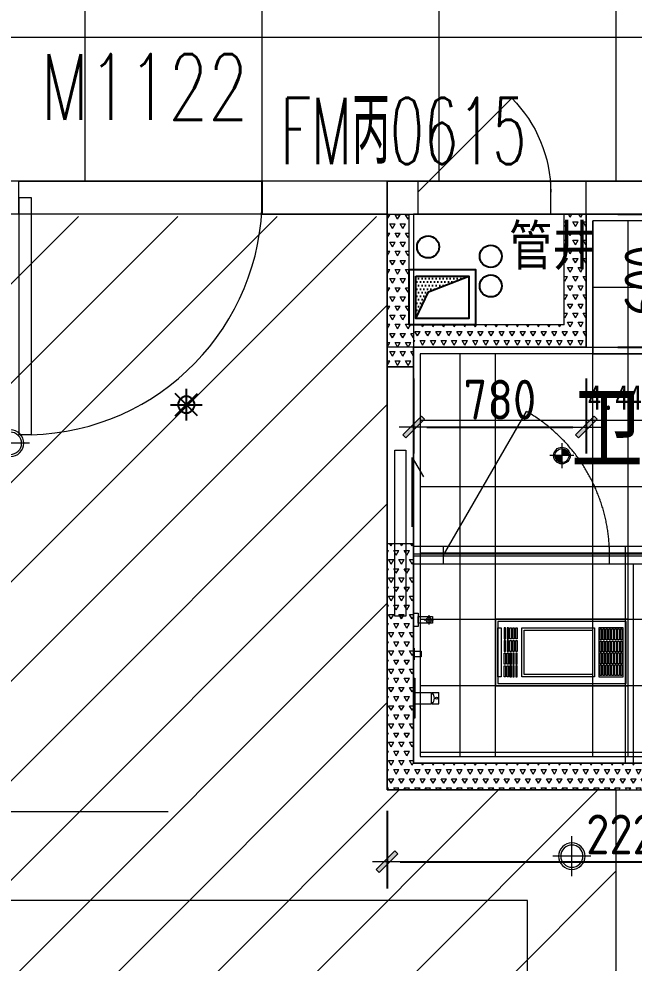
# Model space of a CAD drawing. Header units: millimetres. Extents: x 33621 to 401573, y -91663 to 133135.
# Drawn here: x 240882 to 243663, y 46262 to 50528 of the extents above; entities that cross this region are included whole.
import ezdxf

# ---------------------------------------------------------------- set-up
doc = ezdxf.new("R2010")
doc.units = ezdxf.units.MM
doc.header["$LTSCALE"] = 10
doc.linetypes.add('DOTE', pattern=[2.42, 2, -0.2, 0.02, -0.2])
doc.linetypes.add('HIDDEN', pattern=[0.375, 0.25, -0.125, 0, 0])
doc.layers.get('0').update_dxf_attribs({"color": 253})
doc.layers.get('Defpoints').update_dxf_attribs({"color": 250})
for name, color, linetype, lineweight in [('DOOR【门】', 253, 'Continuous', 0), ('DS-4BS-FINISH【墙完成线】', 253, 'Continuous', 0), ('FC-FLOOR【地材分格】', 253, 'Continuous', 0), ('FF-Door【门】', 253, 'Continuous', 0), ('FF-FIXT【洁具】', 253, 'Continuous', 0), ('FF-FURN【成品家具】', 253, 'Continuous', 0), ('RC-FIN【天花轮廓线】', 253, 'Continuous', 0), ('RC-LIGHT【天花灯具】', 253, 'Continuous', 0), ('RC-STR【天花细线】', 253, 'Continuous', 0), ('RC-Text【天花文字】', 253, 'Continuous', 0), ('WALL', 253, 'Continuous', 0), ('Wall【新建墙】', 253, 'Continuous', 0), ('WINDOW', 253, 'Continuous', 0), ('Xline【辅助线】', 253, 'Continuous', 0), ('新建墙体', 253, 'Continuous', 0)]:
    doc.layers.add(name, color=color, linetype=linetype, lineweight=lineweight)
for name, color, linetype in [('EQUIP_喷头', 253, 'Continuous'), ('VPIPE-污水', 253, 'Continuous'), ('VPIPE-热给水', 253, 'Continuous'), ('VPIPE-给水', 253, 'Continuous'), ('WINDOW_TEXT', 253, 'Continuous'), ('填充', 253, 'Continuous'), ('洁具', 253, 'Continuous'), ('风道（排气道）', 253, 'Continuous')]:
    doc.layers.add(name, color=color, linetype=linetype)
doc.styles.add('_TCH_WINDOW', font='SIMPLEX', dxfattribs={"bigfont": 'GBCBIG'})
doc.styles.add('CCD_DIM', font='ARCHS.SHX')
doc.styles.add('SUN', font='romans.shx', dxfattribs={"width": 0.8, "bigfont": 'hzdx.shx'})
doc.styles.add('宋体', font='', dxfattribs={"width": 0.7})
doc.styles.add('文字', font='')
doc.styles.get('宋体').set_extended_font_data('SimSun')
doc.styles.get('文字').set_extended_font_data('SimSun')
doc.dimstyles.new('ZL_1：60', dxfattribs={"dimscale": 60, "dimtxt": 3, "dimasz": 1, "dimexe": 2, "dimexo": 2, "dimgap": 0.5, "dimtad": 1, "dimdec": 0, "dimrnd": 5, "dimdsep": 46, "dimtxsty": 'CCD_DIM', "dimblk": 'WS-cj', "dimblk1": 'WS-cj', "dimblk2": 'WS-cj', "dimcen": 0, "dimclrd": 44, "dimclre": 44, "dimclrt": 2, "dimadec": 0, "dimazin": 0, "dimtfac": 1, "dimtdec": 0, "dimtix": 1, "dimtofl": 0, "dimtmove": 2, "dimatfit": 3, "dimldrblk": 'hl_arrow2', "dimfxl": 6, "dimfxlon": 1, "dimarcsym": 0})
pattern_1 = [(60, (187819.538, 47115.71), (-23.8125, 41.24446), [23.8125, -23.8125]), (120, (187819.538, 47115.71), (-47.625, 3e-08), [23.8125, -23.8125]), (0, (187807.63, 47136.33), (23.8125, 41.24446), [23.8125, -23.8125])]

# ---------------------------------------------------------------- blocks, each defined once
blk = doc.blocks.new('$DorLib2D$00000001')
for p, q in [((0.45, 0.975), (0.5, 0.975)), ((0.45, 0), (0.45, 0.975)), ((0.5, 0), (0.5, 0.975)), ((0.5, 0), (0.45, 0))]:
    blk.add_line(p, q)
at = {"lineweight": 13}
blk.add_arc((0.475, 0), 0.975, 91.4693, 180, dxfattribs=at)
blk = doc.blocks.new('A$C78EA0098')
at = {"color": 33, "linetype": 'Continuous'}
for p, q in [((47, 353.8), (90, 353.8)), ((68.5, 375.3), (68.5, 332.3))]:
    blk.add_line(p, q, dxfattribs=at)
for p, q in [((5, 25, 0), (81, 25, 0)), ((81, -25, 0), (81, 25, 0)), ((81, 20, 0), (88, 20, 0)), ((84, 25, 0), (114, 25, 0)), ((84, 20, 0), (84, 25, 0)), ((114, -25, 0), (114, 25, 0)), ((5, -25, 0), (81, -25, 0)), ((81, -20, 0), (88, -20, 0)), ((84, -25, 0), (84, -20, 0)), ((84, -25, 0), (114, -25, 0))]:
    blk.add_line(p, q)
for points in [[(0, 383.8), (20, 383.8), (20, 323.8), (0, 323.8)], [(20, 368.8), (85, 368.8), (85, 338.8), (20, 338.8)], [(0, 226), (3, 226), (3, 174), (0, 174)], [(3, 212.5), (33.5, 212.5), (33.5, 187.5), (3, 187.5)], [(0, 90), (5, 90), (5, -90), (0, -90)]]:
    blk.add_lwpolyline(points, close=True)
for centre, radius in [((68.5, 353.8), 11.5), ((104, 0, 0), 5)]:
    blk.add_circle(centre, radius, dxfattribs=at)
blk.add_arc((57.8, 0, 0), 36.3, 316.3972, 43.6028)
blk = doc.blocks.new('DOORBLK101')
at = {"layer": 'FF-Door【门】'}
blk.add_line((-0.5, 0), (0, 0.866), dxfattribs=at)
at = {"layer": 'FF-Door【门】', "color": 8, "linetype": 'HIDDEN', "ltscale": 15}
blk.add_arc((-0.5, 0), 1, 0, 60, dxfattribs=at)
blk = doc.blocks.new('WS-cj')
blk.add_hatch(color=2).paths.add_polyline_path([(0.588, 0.818), (-0.818, -0.588), (-0.588, -0.818), (0.818, 0.588)])
at = {"color": 2, "linetype": 'ByBlock', "lineweight": 0}
for p, q in [((-1.1, 0), (0, 0)), ((0, 0), (1.1, 0))]:
    blk.add_line(p, q, dxfattribs=at)
at = {"color": 2}
blk.add_lwpolyline([(0.588, 0.818), (-0.818, -0.588), (-0.588, -0.818), (0.818, 0.588)], close=True, dxfattribs=at)
blk = doc.blocks.new('*D426')
at = {"layer": 'Defpoints', "color": 0, "transparency": 16777216}
for p in [(242666.7, 49023.9), (243446.7, 49023.9), (243446.7, 48684.1)]:
    blk.add_point(p, dxfattribs=at)
at = {"layer": '新建墙体', "color": 44, "lineweight": -2, "transparency": 16777216}
for p, q in [((242666.7, 48903.9), (242666.7, 48564.1)), ((243446.7, 48903.9), (243446.7, 48564.1)), ((242726.7, 48684.1), (243386.7, 48684.1))]:
    blk.add_line(p, q, dxfattribs=at)
at = {"layer": '新建墙体', "color": 44, "lineweight": -2, "transparency": 16777216, "xscale": 60, "yscale": 60, "zscale": 60, "rotation": 180}
blk.add_blockref('WS-cj', (242666.7, 48684.1), dxfattribs=at)
at = {"layer": '新建墙体', "color": 44, "lineweight": -2, "transparency": 16777216, "xscale": 60, "yscale": 60, "zscale": 60}
blk.add_blockref('WS-cj', (243446.7, 48684.1), dxfattribs=at)
at = {"layer": '新建墙体', "color": 2, "transparency": 16777216, "insert": (243056.7, 48807.8), "char_height": 180, "attachment_point": 5, "style": 'CCD_DIM'}
blk.add_mtext('780', dxfattribs=at)
blk = doc.blocks.new('hl_arrow2')
at = {"color": 2}
blk.add_line((-0.221, 0), (-1, 0), dxfattribs=at)
blk.add_lwpolyline([(-0.221, 0), (-0.861, -0.689), (-0.654, -0.862), (0, 0), (-0.654, 0.862), (-0.861, 0.689)], close=True, dxfattribs=at)
blk = doc.blocks.new('*D427')
at = {"layer": 'Defpoints', "color": 0, "transparency": 16777216}
for p in [(243469.2, 49645.3), (243830.5, 49645.3), (243469.2, 49045.3)]:
    blk.add_point(p, dxfattribs=at)
at = {"layer": '新建墙体', "color": 44, "lineweight": -2, "transparency": 16777216}
for p, q in [((243589.2, 49645.3), (243950.5, 49645.3)), ((243830.5, 49105.3), (243830.5, 49585.3)), ((243589.2, 49045.3), (243950.5, 49045.3))]:
    blk.add_line(p, q, dxfattribs=at)
at = {"layer": '新建墙体', "color": 44, "lineweight": -2, "transparency": 16777216, "xscale": 60, "yscale": 60, "zscale": 60}
for p, rotation in [((243830.5, 49645.3), 90), ((243830.5, 49045.3), 270)]:
    blk.add_blockref('WS-cj', p, dxfattribs=dict(at, rotation=rotation))
at = {"layer": '新建墙体', "color": 2, "transparency": 16777216, "insert": (243710.5, 49345.3), "char_height": 180, "attachment_point": 5, "rotation": 90, "style": 'CCD_DIM'}
blk.add_mtext('600', dxfattribs=at)
blk = doc.blocks.new('*D431')
at = {"layer": 'Defpoints', "color": 0, "transparency": 16777216}
for p in [(242546.3, 47070.1), (244766.3, 47070.1), (244766.3, 46719.7)]:
    blk.add_point(p, dxfattribs=at)
at = {"layer": '新建墙体', "color": 44, "lineweight": -2, "transparency": 16777216}
for p, q in [((242546.3, 46950.1), (242546.3, 46599.7)), ((244766.3, 46950.1), (244766.3, 46599.7)), ((242606.3, 46719.7), (244706.3, 46719.7))]:
    blk.add_line(p, q, dxfattribs=at)
at = {"layer": '新建墙体', "color": 44, "lineweight": -2, "transparency": 16777216, "xscale": 60, "yscale": 60, "zscale": 60, "rotation": 180}
blk.add_blockref('WS-cj', (242546.3, 46719.7), dxfattribs=at)
at = {"layer": '新建墙体', "color": 44, "lineweight": -2, "transparency": 16777216, "xscale": 60, "yscale": 60, "zscale": 60}
blk.add_blockref('WS-cj', (244766.3, 46719.7), dxfattribs=at)
at = {"layer": '新建墙体', "color": 2, "transparency": 16777216, "insert": (243656.3, 46843.4), "char_height": 180, "attachment_point": 5, "style": 'CCD_DIM'}
blk.add_mtext('2220', dxfattribs=at)
blk = doc.blocks.new('ERTERT')
at = {"color": 8}
for points in [[(15709.5, 8032.6), (15759.4, 8032.6), (15759.4, 8026.5), (15709.5, 8026.5)], [(15709.6, 8061.8), (15930.2, 8061.8), (15930.2, 8046.6), (15709.6, 8046.6)], [(15766.4, 8032.6), (15816.3, 8032.6), (15816.3, 8026.5), (15766.4, 8026.5)], [(15873.3, 8032.6), (15823.3, 8032.6), (15823.3, 8026.5), (15873.3, 8026.5)], [(15930.2, 8032.6), (15880.3, 8032.6), (15880.3, 8026.5), (15930.2, 8026.5)], [(15709.5, 8019.5), (15759.4, 8019.5), (15759.4, 8013.4), (15709.5, 8013.4)], [(15709.5, 8000.3), (15759.4, 8000.3), (15759.4, 8006.4), (15709.5, 8006.4)], [(15709.5, 7987.2), (15759.4, 7987.2), (15759.4, 7993.3), (15709.5, 7993.3)], [(15709.5, 7974.2), (15759.4, 7974.2), (15759.4, 7980.2), (15709.5, 7980.2)], [(15766.4, 8019.5), (15816.3, 8019.5), (15816.3, 8013.4), (15766.4, 8013.4)], [(15766.4, 8000.3), (15816.3, 8000.3), (15816.3, 8006.4), (15766.4, 8006.4)], [(15766.4, 7987.2), (15816.3, 7987.2), (15816.3, 7993.3), (15766.4, 7993.3)], [(15766.4, 7974.2), (15816.3, 7974.2), (15816.3, 7980.2), (15766.4, 7980.2)], [(15873.3, 8019.5), (15823.3, 8019.5), (15823.3, 8013.4), (15873.3, 8013.4)], [(15873.3, 8000.3), (15823.3, 8000.3), (15823.3, 8006.4), (15873.3, 8006.4)], [(15873.3, 7987.2), (15823.3, 7987.2), (15823.3, 7993.3), (15873.3, 7993.3)], [(15873.3, 7974.2), (15823.3, 7974.2), (15823.3, 7980.2), (15873.3, 7980.2)], [(15930.2, 8019.5), (15880.3, 8019.5), (15880.3, 8013.4), (15930.2, 8013.4)], [(15930.2, 8000.3), (15880.3, 8000.3), (15880.3, 8006.4), (15930.2, 8006.4)], [(15930.2, 7987.2), (15880.3, 7987.2), (15880.3, 7993.3), (15930.2, 7993.3)], [(15930.2, 7974.2), (15880.3, 7974.2), (15880.3, 7980.2), (15930.2, 7980.2)], [(15709.5, 7952.9), (15930.2, 7952.9), (15930.2, 7624.2), (15709.5, 7624.2)], [(15709.5, 7495.6), (15930.2, 7495.6), (15930.2, 7604.2), (15709.5, 7604.2)], [(15714.5, 7599.2), (15763.3, 7599.2), (15763.3, 7592.2), (15714.5, 7592.2)], [(15767.9, 7599.2), (15816.7, 7599.2), (15816.7, 7592.2), (15767.9, 7592.2)], [(15821.2, 7599.2), (15870, 7599.2), (15870, 7592.2), (15821.2, 7592.2)], [(15876.4, 7599.2), (15925.2, 7599.2), (15925.2, 7592.2), (15876.4, 7592.2)], [(15714.5, 7586), (15763.3, 7586), (15763.3, 7579), (15714.5, 7579)], [(15714.5, 7572.1), (15763.3, 7572.1), (15763.3, 7565.1), (15714.5, 7565.1)], [(15714.5, 7558.9), (15763.3, 7558.9), (15763.3, 7551.9), (15714.5, 7551.9)], [(15767.9, 7586), (15816.7, 7586), (15816.7, 7579), (15767.9, 7579)], [(15767.9, 7572.1), (15816.7, 7572.1), (15816.7, 7565.1), (15767.9, 7565.1)], [(15767.9, 7558.9), (15816.7, 7558.9), (15816.7, 7551.9), (15767.9, 7551.9)], [(15821.2, 7586), (15870, 7586), (15870, 7579), (15821.2, 7579)], [(15821.2, 7572.1), (15870, 7572.1), (15870, 7565.1), (15821.2, 7565.1)], [(15821.2, 7558.9), (15870, 7558.9), (15870, 7551.9), (15821.2, 7551.9)], [(15876.4, 7586), (15925.2, 7586), (15925.2, 7579), (15876.4, 7579)], [(15876.4, 7572.1), (15925.2, 7572.1), (15925.2, 7565.1), (15876.4, 7565.1)], [(15876.4, 7558.9), (15925.2, 7558.9), (15925.2, 7551.9), (15876.4, 7551.9)], [(15714.5, 7545.5), (15763.3, 7545.5), (15763.3, 7538.5), (15714.5, 7538.5)], [(15714.5, 7532.6), (15763.3, 7532.6), (15763.3, 7525.6), (15714.5, 7525.6)], [(15714.5, 7520.4), (15763.3, 7520.4), (15763.3, 7513.4), (15714.5, 7513.4)], [(15767.9, 7545.5), (15816.7, 7545.5), (15816.7, 7538.5), (15767.9, 7538.5)], [(15767.9, 7532.6), (15816.7, 7532.6), (15816.7, 7525.6), (15767.9, 7525.6)], [(15767.9, 7520.4), (15816.7, 7520.4), (15816.7, 7513.4), (15767.9, 7513.4)], [(15821.2, 7545.5), (15870, 7545.5), (15870, 7538.5), (15821.2, 7538.5)], [(15821.2, 7532.6), (15870, 7532.6), (15870, 7525.6), (15821.2, 7525.6)], [(15821.2, 7520.4), (15870, 7520.4), (15870, 7513.4), (15821.2, 7513.4)], [(15876.4, 7545.5), (15925.2, 7545.5), (15925.2, 7538.5), (15876.4, 7538.5)], [(15876.4, 7532.6), (15925.2, 7532.6), (15925.2, 7525.6), (15876.4, 7525.6)], [(15876.4, 7520.4), (15925.2, 7520.4), (15925.2, 7513.4), (15876.4, 7513.4)], [(15714.5, 7507.6), (15763.3, 7507.6), (15763.3, 7500.6), (15714.5, 7500.6)], [(15767.9, 7507.6), (15816.7, 7507.6), (15816.7, 7500.6), (15767.9, 7500.6)], [(15821.2, 7507.6), (15870, 7507.6), (15870, 7500.6), (15821.2, 7500.6)], [(15876.4, 7507.6), (15925.2, 7507.6), (15925.2, 7500.6), (15876.4, 7500.6)]]:
    blk.add_lwpolyline(points, close=True, dxfattribs=at)
at = {"color": 250}
blk.add_lwpolyline([(15719.5, 7942.9), (15920.2, 7942.9), (15920.2, 7634.2), (15719.5, 7634.2)], close=True, dxfattribs=at)
at = {"layer": 'RC-LIGHT【天花灯具】'}
for points in [[(15668.9, 7471.8), (15968.9, 7471.8), (15968.9, 8071.8), (15668.9, 8071.8)], [(15678.9, 7481.8), (15958.9, 7481.8), (15958.9, 8061.8), (15678.9, 8061.8)]]:
    blk.add_lwpolyline(points, close=True, dxfattribs=at)
blk = doc.blocks.new('防雾筒灯')
at = {"ltscale": 30}
h = blk.add_hatch(dxfattribs=at)
h.set_pattern_fill('DOTS', color=251, scale=3)
h.set_pattern_definition([(0, (-62.322, -46.6336), (2.38125, 4.7625), [0, -4.7625])])
edge = h.paths.add_edge_path()
edge.add_ellipse((0, 0), major_axis=(35.4, 35.4), ratio=1, start_angle=315, end_angle=405)
edge.add_line((0, 50), (0, 0))
edge.add_line((0, 0), (50, 0))
edge = h.paths.add_edge_path()
edge.add_line((0, 0), (-50, 0))
edge.add_ellipse((0, 0), major_axis=(35.4, 35.4), ratio=1, start_angle=495, end_angle=225)
edge.add_line((0, -50), (0, 0))
at = {"color": 251, "linetype": 'DOTE', "ltscale": 43.504693}
blk.add_line((0, 90.6), (0, -90.6), dxfattribs=at)
at = {"color": 251, "linetype": 'DOTE', "ltscale": 41.297046}
blk.add_line((86, 0), (-86, 0), dxfattribs=at)
blk.add_ellipse((0, 0), major_axis=(-42.4, 42.4), ratio=1, start_param=2.355868237233172, end_param=8.639053544412757)
at = {"color": 251}
blk.add_ellipse((0, 0), major_axis=(35.4, 35.4), ratio=1, start_param=5.49871431692557, end_param=11.78189962410516, dxfattribs=at)
blk = doc.blocks.new('$TwtSys$00000125')
at = {"color": 9}
for p, q in [((0.403, -0.403), (-0.403, 0.403)), ((-0.403, -0.403), (0.403, 0.403)), ((0, 0.57), (0, -0.57)), ((0.57, 0), (-0.57, 0))]:
    blk.add_line(p, q, dxfattribs=at)
at = {"color": 8}
blk.add_circle((0, 0), 0.3, dxfattribs=at)
blk = doc.blocks.new('圆形筒灯')
at = {"color": 251, "linetype": 'DOTE', "ltscale": 43.504693}
blk.add_line((0, 90.6), (0, -90.6), dxfattribs=at)
at = {"color": 251, "linetype": 'DOTE', "ltscale": 41.297046}
blk.add_line((86, 0), (-86, 0), dxfattribs=at)
blk.add_ellipse((0, 0), major_axis=(-42.4, 42.4), ratio=1, start_param=2.355868237233172, end_param=8.639053544412757)
at = {"color": 251}
blk.add_ellipse((0, 0), major_axis=(35.4, 35.4), ratio=1, start_param=5.49871431692557, end_param=11.78189962410516, dxfattribs=at)
blk = doc.blocks.new('ZL_1210210199')
at = {"layer": 'RC-FIN【天花轮廓线】', "color": 8}
blk.add_lwpolyline([(-243, -1756.2), (-1668, -1756.2)], dxfattribs=at)
blk.add_lwpolyline([(-1268, -5556.2), (1382, -5556.2), (1382, -2156.2), (-1268, -2156.2)], close=True, dxfattribs=at)
at = {"layer": 'RC-LIGHT【天花灯具】', "xscale": -1, "rotation": 180}
for p in [(-955.5, -90.6), (1582, -1956.2)]:
    blk.add_blockref('圆形筒灯', p, dxfattribs=at)
blk = doc.blocks.new('$DorLib2D$00000114')
at = {"color": 0}
blk.add_line((0.5, 0), (-0.2071, 0.7071), dxfattribs=at)
blk.add_arc((0.5, 0), 1, 135, 180, dxfattribs=at)
blk = doc.blocks.new('PQD')
at = {"layer": '填充'}
h = blk.add_hatch(dxfattribs=at)
h.set_pattern_fill('DOTS', color=256, scale=10, style=0)
h.paths.add_polyline_path([(517039.4, 222520.7), (516799.4, 222520.7), (516799.4, 222330.7), (516857.1, 222450.6)])
blk.add_lwpolyline([(516799.4, 222330.7), (516857.1, 222450.6), (517039.4, 222520.7)], dxfattribs=at)
at = {"layer": '风道（排气道）'}
for points in [[(516769.4, 222550.7), (517069.4, 222550.7), (517069.4, 222300.7), (516769.4, 222300.7)], [(516799.4, 222520.7), (517039.4, 222520.7), (517039.4, 222330.7), (516799.4, 222330.7)]]:
    blk.add_lwpolyline(points, close=True, dxfattribs=at)

msp = doc.modelspace()

# ---------------------------------------------------------------- hatches: boundary and pattern name
at = {"layer": 'FC-FLOOR【地材分格】'}
h = msp.add_hatch(dxfattribs=at)
h.set_pattern_fill('_USER', color=256, scale=800, double=1, pattern_type=0)
h.set_pattern_definition([(0, (243581.7, 52045.3), (0, 800), []), (90, (243581.7, 52045.3), (-800, 5e-14), [])])
h.paths.add_polyline_path([(261356.7, 52046.4), (261356.7, 49795.3), (254756.7, 49795.3), (254756.7, 50245.3), (254156.7, 50245.3), (254156.7, 49795.3), (247556.7, 49795.3), (247556.7, 50245.3), (246956.7, 50245.3), (246956.7, 49795.3), (240356.7, 49795.3), (240356.7, 50245.3), (239756.7, 50245.3), (239756.7, 49795.3), (233156.7, 49795.3), (233156.7, 50245.3), (232931.7, 50245.3), (232931.7, 52045.3), (240356.7, 52045.3), (240356.7, 58345.3), (243581.7, 58345.3), (243581.7, 52045.3)])
h = msp.add_hatch(dxfattribs=at)
h.set_pattern_fill('_USER', color=256, scale=600, double=1, pattern_type=0)
h.set_pattern_definition([(0, (243476.74, 49015.26), (0, 600), []), (90, (243476.74, 49015.26), (-600, 4e-14), [])])
h.paths.add_polyline_path([(244616.7, 49615.3), (243476.7, 49615.3), (243476.7, 49015.3), (242696.7, 49015.3), (242696.7, 47195), (244616.7, 47195)])
at = {"layer": 'RC-STR【天花细线】'}
h = msp.add_hatch(dxfattribs=at)
h.set_pattern_fill('矩形600X300', color=256, double=1, pattern_type=2)
h.set_pattern_definition([(0, (243636.74, 49015.26), (0, 300), []), (90, (243636.74, 49015.26), (-600, 4e-14), [])])
h.paths.add_polyline_path([(244616.7, 49615.3), (243476.7, 49615.3), (243476.7, 49015.3), (242696.7, 49015.3), (242696.7, 47195), (244616.7, 47195)])
at = {"layer": 'Xline【辅助线】'}
h = msp.add_hatch(dxfattribs=at)
h.set_pattern_fill('ANSI31', color=256, scale=100)
h.set_pattern_definition([(45, (223541.85, 42353.63), (-224.5064, 224.5064), [])])
h.paths.add_polyline_path([(243581.8, 47045), (242546.8, 47045), (242546.8, 49635.9), (240116.7, 49635.9), (240116.7, 42353.6), (243581.7, 42368.6)])
at = {"layer": '新建墙体'}
h = msp.add_hatch(dxfattribs=at)
h.set_pattern_fill('TRIANG', color=4, scale=5)
h.set_pattern_definition([(60, (242546.74, 49045.265), (-23.8125, 41.2445), [23.8125, -23.8125]), (120, (242546.74, 49045.265), (-47.625, 3e-08), [23.8125, -23.8125]), (0, (242534.836, 49065.887), (23.8125, 41.2445), [23.8125, -23.8125])])
h.paths.add_polyline_path([(242666.7, 49145.3), (242646.7, 49145.3), (242646.7, 49645.3), (242546.7, 49645.3), (242546.7, 48956.1), (242666.7, 48956.1)])
h = msp.add_hatch(dxfattribs=at)
h.set_pattern_fill('TRIANG', color=4, scale=5)
h.set_pattern_definition(pattern_1)
h.paths.add_polyline_path([(243446.7, 49645.3), (243346.7, 49645.3), (243346.7, 49145.3), (242666.7, 49145.3), (242666.7, 49045.3), (243446.7, 49045.3)])
h = msp.add_hatch(dxfattribs=at)
h.set_pattern_fill('TRIANG', color=4, scale=5)
h.set_pattern_definition(pattern_1)
h.paths.add_polyline_path([(242666.7, 48156.1), (242546.7, 48156.1), (242546.7, 47045), (244766.7, 47045), (244766.7, 48156.1), (244646.7, 48156.1), (244646.7, 47165), (242666.7, 47165)])

# ---------------------------------------------------------------- linework, layer by layer
at = {"layer": 'DOOR【门】'}
msp.add_lwpolyline([(242581.7, 48579.6), (242631.7, 48579.6), (242631.7, 47829.6), (242581.7, 47829.6)], close=True, dxfattribs=at)
msp.add_lwpolyline([(242660.3, 48232.5), (242660.3, 48546.7), (242711.2, 48459.7)], dxfattribs=at)
at = {"layer": 'DS-4BS-FINISH【墙完成线】'}
for points in [[(261356.7, 52046.4), (261356.7, 49795.3), (254756.7, 49795.3), (254756.7, 50245.3), (254156.7, 50245.3), (254156.7, 49795.3), (247556.7, 49795.3), (247556.7, 50245.3), (246956.7, 50245.3), (246956.7, 49795.3), (240356.7, 49795.3), (240356.7, 50245.3), (239756.7, 50245.3), (239756.7, 49795.3), (233156.7, 49795.3), (233156.7, 50245.3), (232931.7, 50245.3), (232931.7, 52045.3), (240356.7, 52045.3), (240356.7, 58345.3), (243581.7, 58345.3), (243581.7, 52045.3), (261356.7, 52046.4)], [(242546.8, 49645.3), (240131.8, 49646.4), (240131.8, 42746.4), (240356.8, 42745.3), (240356.8, 42345.3), (243556.8, 42345.3), (243556.8, 42445.3), (243581.8, 42445.3), (243581.8, 47045), (242546.8, 47045), (242546.8, 49645.3)]]:
    msp.add_lwpolyline(points, dxfattribs=at)
msp.add_lwpolyline([(244616.7, 49615.3), (243476.7, 49615.3), (243476.7, 49015.3), (242696.7, 49015.3), (242696.7, 47195), (244616.7, 47195)], close=True, dxfattribs=at)
at = {"layer": 'FF-FIXT【洁具】'}
for p, q in [((244646.7, 48145), (242666.7, 48145)), ((242802.1, 48065), (242802.1, 48145)), ((243552.1, 48065), (243552.1, 48145)), ((243623.2, 48145), (243623.2, 47165)), ((244646.7, 48110), (242666.7, 48110)), ((244646.7, 48100), (242666.7, 48100)), ((244646.7, 48065), (242666.7, 48065)), ((243658.2, 48065), (243658.2, 47165))]:
    msp.add_line(p, q, dxfattribs=at)
at = {"layer": 'FF-FIXT【洁具】', "linetype": 'Continuous'}
msp.add_lwpolyline([(244646.7, 49645.3), (243446.7, 49645.3), (243446.7, 49045.3), (244646.7, 49045.3)], close=True, dxfattribs=at)
at = {"layer": 'FF-FURN【成品家具】'}
msp.add_line((242546.7, 48956.1), (242546.7, 48156.1), dxfattribs=at)
at = {"layer": 'RC-FIN【天花轮廓线】'}
for points in [[(240882.3, 49795.3), (241979.7, 49795.3), (241979.7, 49645.3), (240882.3, 49645.3)], [(242546.8, 48956.1), (242666.7, 48956.1), (242666.7, 48156.1), (242546.8, 48156.1)]]:
    msp.add_lwpolyline(points, close=True, dxfattribs=at)
at = {"layer": 'VPIPE-污水'}
msp.add_circle((242732.2, 49498.2), 50, dxfattribs=at)
at = {"layer": 'VPIPE-热给水'}
msp.add_circle((243015.3, 49321.7), 50, dxfattribs=at)
at = {"layer": 'VPIPE-给水'}
msp.add_circle((243015.3, 49455.7), 50, dxfattribs=at)
at = {"layer": 'WALL', "color": 9}
for p, q in [((241982.3, 49795.3), (241982.3, 49645.3)), ((241982.3, 49795.3), (241982.3, 49645.3)), ((241982.3, 49795.3), (241982.3, 49645.3)), ((241982.3, 49795.3), (241982.3, 49645.3)), ((245331.2, 49795.3), (241982.3, 49795.3)), ((242546.7, 49045.3), (242546.7, 49795.3)), ((242546.7, 49795.3), (243446.7, 49795.3)), ((243446.7, 49045.3), (243446.7, 49795.3)), ((241982.3, 49645.3), (241979.7, 49645.3)), ((241982.3, 49645.3), (241979.7, 49645.3)), ((241982.3, 49645.3), (241979.7, 49645.3)), ((241982.3, 49645.3), (245331.2, 49645.3)), ((242646.7, 49145.3), (242646.7, 49645.3)), ((242646.7, 49645.3), (243346.7, 49645.3)), ((244646.7, 49645.3), (242666.7, 49645.3)), ((243346.7, 49145.3), (243346.7, 49645.3)), ((243346.7, 49145.3), (242646.7, 49145.3)), ((243446.7, 49045.3), (242546.7, 49045.3)), ((243581.7, 42445.3), (243581.7, 47045))]:
    msp.add_line(p, q, dxfattribs=at)
at = {"layer": 'Wall【新建墙】'}
for p, q in [((242546.7, 49795.3), (244766.7, 49795.3)), ((242546.7, 49795.3), (242546.7, 48956.1)), ((242666.7, 49645.3), (242666.7, 48956.1)), ((242666.7, 48956.1), (242546.7, 48956.1)), ((242546.7, 48156.1), (242546.7, 47045)), ((242581.7, 48156.1), (242546.7, 48156.1)), ((242666.7, 48156.1), (242631.7, 48156.1)), ((242666.7, 48156.1), (242666.7, 47165)), ((242666.7, 47165), (244646.7, 47165))]:
    msp.add_line(p, q, dxfattribs=at)
for points in [[(242666.7, 49045.3), (243446.7, 49045.3), (243446.7, 49645.3), (244646.7, 49645.3), (244646.7, 47165), (242666.7, 47165), (242666.7, 49045.3)], [(242546.7, 47045), (244766.7, 47045)]]:
    msp.add_lwpolyline(points, dxfattribs=at)
at = {"layer": 'WINDOW'}
for p, q in [((242686.2, 49795.3), (243286.2, 49795.3)), ((242686.2, 49795.3), (242686.2, 49645.3)), ((243286.2, 49645.3), (243286.2, 49795.3)), ((242686.2, 49645.3), (243286.2, 49645.3))]:
    msp.add_line(p, q, dxfattribs=at)

# ---------------------------------------------------------------- block references
at = {"layer": 'DOOR【门】'}
ref = msp.add_blockref('$DorLib2D$00000001', (241432.3, 49721.4), dxfattribs=dict(at, xscale=-1100, yscale=-1100, zscale=-1100))
ref.add_attrib('A', 'M1122', (240982.3, 50071.7), dxfattribs={"layer": 'WINDOW_TEXT', "height": 297.5, "style": '_TCH_WINDOW', "width": 0.705882})
at = {"layer": 'DOOR【门】', "xscale": -600, "yscale": 600, "zscale": -600}
msp.add_blockref('$DorLib2D$00000114', (242986.2, 49745.3), dxfattribs=at)
at = {"layer": 'EQUIP_喷头', "xscale": 125, "yscale": -125, "zscale": 125, "rotation": 180}
msp.add_blockref('$TwtSys$00000125', (241639.2, 48785.1), dxfattribs=at)
at = {"layer": 'FF-FIXT【洁具】', "xscale": 750, "yscale": 750, "zscale": 750}
msp.add_blockref('DOORBLK101', (243177.1, 48105), dxfattribs=at)
at = {"layer": 'FF-FIXT【洁具】', "rotation": 359.9999990478219}
msp.add_blockref('A$C78EA0098', (242666.7, 47458.9), dxfattribs=at)
at = {"layer": 'RC-LIGHT【天花灯具】'}
msp.add_blockref('ZL_1210210199', (241799.8, 48701.4), dxfattribs=at)
at = {"layer": 'RC-LIGHT【天花灯具】', "xscale": 0.625, "yscale": 0.625, "zscale": 0.625}
msp.add_blockref('防雾筒灯', (243336.7, 48555.1), dxfattribs=at)
at = {"layer": 'RC-LIGHT【天花灯具】', "rotation": 89.99999999999999}
msp.add_blockref('ERTERT', (251108.6, 31846.4), dxfattribs=at)
at = {"layer": '洁具'}
msp.add_blockref('PQD', (-274122.6, -173155.5), dxfattribs=at)

# ---------------------------------------------------------------- texts
at = {"layer": 'DOOR【门】', "ltscale": 100, "style": 'SUN', "width": 0.6}
msp.add_text('FM丙0615', height=300, dxfattribs=at).set_placement((242064.3, 49872.3, 0))
at = {"layer": 'RC-Text【天花文字】', "width": 0.8}
for s, height, style, p in [('管井', 180, '文字', (243097.8, 49415.6)), ('4.44㎡', 112.5, '宋体', (243454.5, 48762.4)), ('卫生间', 300, '文字', (243377.7, 48532.6))]:
    msp.add_text(s, height=height, dxfattribs=dict(at, style=style)).set_placement(p)

# ---------------------------------------------------------------- dimensions: what is measured, and where the dimension line sits
at = {"layer": '新建墙体'}
dim = msp.add_linear_dim(base=(243830.5, 49645.3), p1=(243469.2, 49045.3), p2=(243469.2, 49645.3), angle=90, dimstyle='ZL_1：60', dxfattribs=at)
dim.commit()
dim.dimension.update_dxf_attribs({"geometry": '*D427', "text_midpoint": (243710.5, 49345.3)})
for base, p1, p2, picture, middle in [((243446.7, 48684.1), (242666.7, 49023.9), (243446.7, 49023.9), '*D426', (243056.7, 48807.8)), ((244766.3, 46719.7), (242546.3, 47070.1), (244766.3, 47070.1), '*D431', (243656.3, 46843.4))]:
    dim = msp.add_linear_dim(base=base, p1=p1, p2=p2, dimstyle='ZL_1：60', dxfattribs=at)
    dim.commit()
    dim.dimension.update_dxf_attribs({"geometry": picture, "text_midpoint": middle})

doc.saveas('drawing.dxf')
